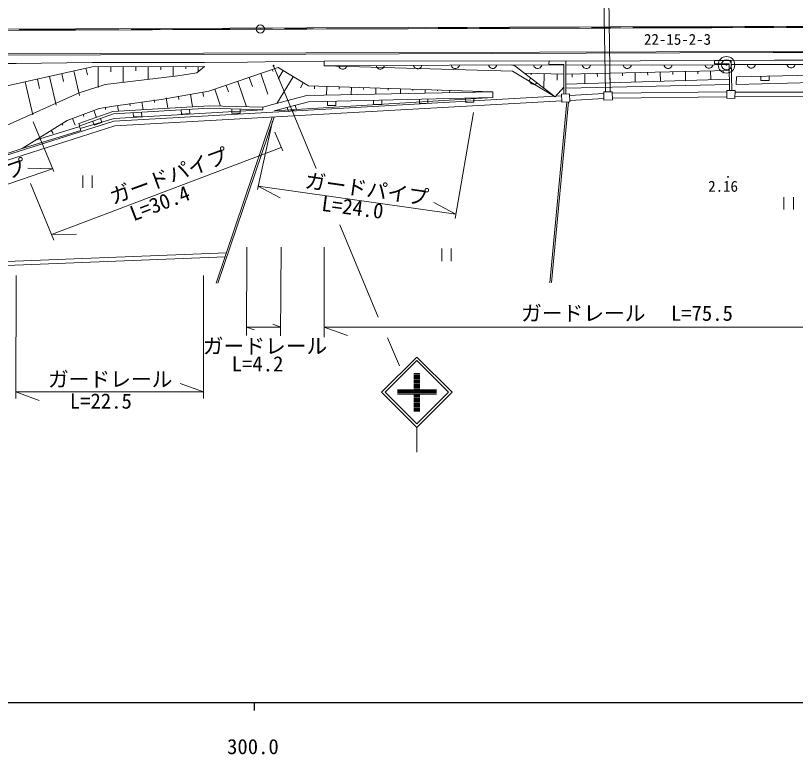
# Model space of a CAD drawing. Units: millimetres, scale not verified. Extents: x 40000 to 680000, y 20000 to 380000.
# Drawn here: x 339230 to 433253, y 198715 to 287872 of the extents above; entities that cross this region are included whole.
import ezdxf
from ezdxf.enums import TextEntityAlignment as Align

# ---------------------------------------------------------------- set-up
doc = ezdxf.new("R2010")
doc.units = ezdxf.units.MM
doc.header["$LTSCALE"] = 1000
doc.linetypes.add('CHAIN', pattern=[18.5, 12, -1.5, 3.5, -1.5])
for name, color, linetype, lineweight in [('M-BGD', 7, 'Continuous', 13), ('M-BMK', 2, 'CHAIN', 13), ('M-BMK-SRVR', 3, 'Continuous', 13), ('M-STR-HTXT', 7, 'Continuous', 13), ('M-STR-STRC', 7, 'Continuous', 13), ('M-TTL-BAND', 7, 'Continuous', 25)]:
    doc.layers.add(name, color=color, linetype=linetype, lineweight=lineweight)
doc.styles.add('ＭＳ ゴシック', font='')
doc.styles.get('ＭＳ ゴシック').set_extended_font_data('MS Gothic')

msp = doc.modelspace()

# ---------------------------------------------------------------- linework, layer by layer
at = {"layer": 'M-BGD'}
for p, q in [((410338, 278676), (410024, 297156)), ((410938, 278687), (410625, 297103)), ((492361, 286780), (374333, 286388)), ((374333, 286388), (300037, 286085)), ((374334, 286238), (300038, 285935)), ((492362, 286630), (374334, 286238)), ((374234, 283378), (299991, 283100)), ((374235, 283228), (299992, 282950)), ((374234, 283378), (430574, 283557)), ((374235, 283228), (430575, 283407)), ((430574, 283557), (492811, 283768)), ((430575, 283407), (492812, 283618)), ((339299, 282092), (334215, 282105)), ((348447, 282197), (339299, 282092)), ((362015, 282213), (348447, 282197)), ((367205, 282246), (362015, 282213)), ((371463, 282343), (367205, 282246)), ((371463, 282343), (376434, 282364)), ((376434, 282364), (376415, 281801)), ((403545, 282396), (376434, 282364)), ((403545, 282396), (403542, 281996)), ((405589, 282385), (403545, 282396)), ((405569, 278418), (405589, 282385)), ((423503, 282447), (405589, 282385)), ((425527, 282451), (423503, 282447)), ((423503, 282447), (423504, 282047)), ((425569, 278834), (425523, 282451)), ((430687, 282483), (425527, 282451)), ((430687, 282483), (444919, 282501)), ((335269, 278724), (348447, 281697)), ((346251, 281202), (346918, 278246)), ((347715, 281532), (347898, 280722)), ((362016, 281713), (348447, 281697)), ((349201, 281698), (349204, 279199)), ((350709, 281700), (350709, 281079)), ((352216, 281701), (352218, 279826)), ((353724, 281703), (353724, 281198)), ((355231, 281705), (355233, 280214)), ((356739, 281707), (356739, 281317)), ((358247, 281708), (358248, 280602)), ((359754, 281710), (359754, 281436)), ((361076, 280966), (362016, 281713)), ((361262, 281712), (361262, 281114)), ((370876, 281609), (362539, 278736)), ((370181, 281369), (370267, 281119)), ((374531, 279391), (370876, 281609)), ((371485, 281239), (370882, 280245)), ((376415, 281801), (399011, 281932)), ((399136, 281174), (376415, 281801)), ((378175, 281811), (378216, 281691)), ((378216, 281691), (378276, 281591)), ((378276, 281591), (378377, 281492)), ((378377, 281492), (378477, 281433)), ((378477, 281433), (378597, 281393)), ((378597, 281393), (378757, 281394)), ((378757, 281394), (378877, 281435)), ((378877, 281435), (378977, 281495)), ((378977, 281495), (379076, 281596)), ((379076, 281596), (379136, 281696)), ((379136, 281696), (379175, 281817)), ((382694, 281837), (382735, 281717)), ((382735, 281717), (382795, 281618)), ((382795, 281618), (382896, 281518)), ((382896, 281518), (382996, 281459)), ((382996, 281459), (383116, 281419)), ((383116, 281419), (383276, 281420)), ((383276, 281420), (383396, 281461)), ((383396, 281461), (383496, 281522)), ((383496, 281522), (383595, 281622)), ((383595, 281622), (383655, 281723)), ((383655, 281723), (383694, 281843)), ((387213, 281863), (387254, 281743)), ((387254, 281743), (387315, 281644)), ((387315, 281644), (387415, 281544)), ((387415, 281544), (387515, 281485)), ((387515, 281485), (387636, 281446)), ((387636, 281446), (387796, 281447)), ((387796, 281447), (387915, 281487)), ((387915, 281487), (388015, 281548)), ((388015, 281548), (388115, 281648)), ((388115, 281648), (388174, 281749)), ((388174, 281749), (388213, 281869)), ((391733, 281889), (391773, 281770)), ((391773, 281770), (391834, 281670)), ((391834, 281670), (391934, 281571)), ((391934, 281571), (392035, 281511)), ((392035, 281511), (392155, 281472)), ((392155, 281472), (392315, 281473)), ((392315, 281473), (392435, 281513)), ((392435, 281513), (392534, 281574)), ((392534, 281574), (392634, 281675)), ((392634, 281675), (392693, 281775)), ((392693, 281775), (392733, 281895)), ((396252, 281916), (396292, 281796)), ((396292, 281796), (396353, 281696)), ((396353, 281696), (396454, 281597)), ((396454, 281597), (396554, 281537)), ((396554, 281537), (396674, 281498)), ((396674, 281498), (396834, 281499)), ((396834, 281499), (396954, 281540)), ((396954, 281540), (397054, 281600)), ((397054, 281600), (397153, 281701)), ((397153, 281701), (397212, 281801)), ((397212, 281801), (397252, 281921)), ((399011, 281932), (399441, 281792)), ((399011, 281932), (405337, 281886)), ((404304, 278076), (399136, 281174)), ((399441, 281792), (404304, 278076)), ((399441, 281792), (404304, 278076)), ((401674, 281913), (401713, 281792)), ((401713, 281792), (401773, 281692)), ((401773, 281692), (401872, 281591)), ((401872, 281591), (401971, 281530)), ((401971, 281530), (402091, 281490)), ((402091, 281490), (402251, 281488)), ((402251, 281488), (402371, 281528)), ((402371, 281528), (402472, 281587)), ((402472, 281587), (402573, 281686)), ((402573, 281686), (402633, 281786)), ((402633, 281786), (402674, 281905)), ((405337, 281986), (403542, 281996)), ((405319, 278409), (405337, 281986)), ((405581, 280785), (425288, 281242)), ((405587, 281885), (423505, 281947)), ((407548, 281891), (407589, 281772)), ((407589, 281772), (407649, 281672)), ((407649, 281672), (407749, 281572)), ((407749, 281572), (407850, 281512)), ((407850, 281512), (407970, 281473)), ((407970, 281473), (408130, 281473)), ((408130, 281473), (408250, 281514)), ((408250, 281514), (408349, 281574)), ((408349, 281574), (408449, 281674)), ((408449, 281674), (408509, 281775)), ((408509, 281775), (408548, 281895)), ((412471, 281908), (412512, 281788)), ((412512, 281788), (412572, 281688)), ((412572, 281688), (412672, 281589)), ((412672, 281589), (412773, 281529)), ((412773, 281529), (412893, 281489)), ((412893, 281489), (413053, 281490)), ((413053, 281490), (413173, 281530)), ((413173, 281530), (413272, 281591)), ((413272, 281591), (413372, 281691)), ((413372, 281691), (413432, 281791)), ((413432, 281791), (413471, 281911)), ((417394, 281924), (417435, 281804)), ((417435, 281804), (417495, 281705)), ((417495, 281705), (417596, 281605)), ((417596, 281605), (417696, 281545)), ((417696, 281545), (417816, 281506)), ((417816, 281506), (417976, 281506)), ((417976, 281506), (418096, 281547)), ((418096, 281547), (418196, 281607)), ((418196, 281607), (418295, 281707)), ((418295, 281707), (418355, 281807)), ((418355, 281807), (418394, 281928)), ((421498, 281154), (421506, 280830)), ((422318, 281941), (422358, 281821)), ((422358, 281821), (422418, 281721)), ((422418, 281721), (422519, 281621)), ((422519, 281621), (422619, 281562)), ((422619, 281562), (422739, 281522)), ((422739, 281522), (422899, 281523)), ((422899, 281523), (423019, 281563)), ((423014, 281189), (423039, 280118)), ((423019, 281563), (423119, 281623)), ((423119, 281623), (423218, 281724)), ((423218, 281724), (423278, 281824)), ((423278, 281824), (423318, 281944)), ((425278, 282051), (423504, 282047)), ((425279, 281951), (423504, 281947)), ((424530, 281225), (424538, 280906)), ((425319, 278841), (425278, 282051)), ((425529, 281951), (430691, 281983)), ((425529, 281951), (430691, 281983)), ((427431, 281956), (427472, 281836)), ((427472, 281836), (427532, 281736)), ((427532, 281736), (427632, 281636)), ((427632, 281636), (427732, 281577)), ((427732, 281577), (427852, 281537)), ((427852, 281537), (428012, 281537)), ((428012, 281537), (428132, 281578)), ((428132, 281578), (428232, 281638)), ((428232, 281638), (428332, 281738)), ((428332, 281738), (428392, 281838)), ((428392, 281838), (428431, 281959)), ((430691, 281983), (444746, 282001)), ((432236, 281968), (432276, 281848)), ((432276, 281848), (432336, 281749)), ((432336, 281749), (432436, 281649)), ((432436, 281649), (432536, 281589)), ((432536, 281589), (432657, 281549)), ((432657, 281549), (432817, 281550)), ((432817, 281550), (432936, 281590)), ((432936, 281590), (433036, 281650)), ((433036, 281650), (433136, 281751)), ((433136, 281751), (433196, 281851)), ((433196, 281851), (433236, 281971)), ((341858, 280211), (342110, 279093)), ((343322, 280541), (344105, 277073)), ((344787, 280871), (345004, 279908)), ((350032, 279545), (358795, 280608)), ((358795, 280608), (361076, 280966)), ((367402, 280412), (367774, 279333)), ((368791, 280891), (369652, 278392)), ((372703, 280500), (370736, 277257)), ((405331, 280812), (400590, 280914)), ((401253, 280298), (401215, 280178)), ((401380, 280897), (401377, 280724)), ((402961, 280863), (402923, 279131)), ((404541, 280829), (404525, 280065)), ((405559, 279609), (425301, 280208)), ((405559, 279609), (425301, 280208)), ((406339, 280803), (406347, 280452)), ((407855, 280838), (407882, 279676)), ((409371, 280873), (409379, 280527)), ((410887, 280908), (410913, 279765)), ((412403, 280944), (412411, 280603)), ((413919, 280979), (413945, 279853)), ((415435, 281014), (415442, 280679)), ((416951, 281049), (416976, 279941)), ((418467, 281084), (418474, 280754)), ((419982, 281119), (420008, 280030)), ((426163, 280472), (426124, 279565)), ((446756, 280905), (426163, 280472)), ((429086, 280533), (429097, 280033)), ((430097, 280054), (430086, 280554)), ((340394, 279880), (341292, 275900)), ((346890, 278544), (350032, 279545)), ((364623, 279454), (364886, 278690)), ((366012, 279933), (367071, 276862)), ((373922, 279761), (373563, 279170)), ((396756, 278676), (374531, 279391)), ((375272, 279367), (375261, 279030)), ((376753, 279320), (376720, 278274)), ((378235, 279272), (378226, 278982)), ((401215, 280178), (401205, 280062)), ((401205, 280062), (401227, 279922)), ((401227, 279922), (401272, 279814)), ((401272, 279814), (401346, 279711)), ((401346, 279711), (401475, 279617)), ((401475, 279617), (401595, 279579)), ((401595, 279579), (401712, 279569)), ((401712, 279569), (401851, 279591)), ((401851, 279591), (401959, 279636)), ((401959, 279636), (402062, 279709)), ((411167, 279226), (425310, 279550)), ((426124, 279565), (446754, 280073)), ((429097, 280033), (430097, 280054)), ((337779, 274435), (346890, 278544)), ((362539, 278736), (356785, 277764)), ((360335, 278392), (360573, 276871)), ((361804, 278622), (361882, 278123)), ((363234, 278976), (363930, 276953)), ((374349, 278227), (396756, 278676)), ((379717, 279224), (379688, 278334)), ((381198, 279177), (381191, 278933)), ((382680, 279129), (382656, 278393)), ((384162, 279081), (384155, 278884)), ((385643, 279034), (385625, 278453)), ((387125, 278986), (387120, 278835)), ((388607, 278938), (388593, 278512)), ((390088, 278890), (390085, 278786)), ((391570, 278843), (391561, 278572)), ((393051, 278795), (393050, 278737)), ((394533, 278747), (394529, 278631)), ((396015, 278700), (396014, 278688)), ((396756, 278676), (396764, 277980)), ((404304, 278076), (405323, 279227)), ((405052, 278399), (406025, 278436)), ((405088, 277423), (405052, 278399)), ((405573, 279130), (411167, 279226)), ((406025, 278436), (406062, 277460)), ((410158, 278466), (406049, 278213)), ((410155, 278673), (411179, 278691)), ((410172, 277671), (410155, 278673)), ((411179, 278691), (411196, 277688)), ((411182, 278505), (424994, 278666)), ((424999, 278850), (424973, 277904)), ((425995, 278822), (424999, 278850)), ((425968, 277876), (425995, 278822)), ((425984, 278619), (446495, 278685)), ((356785, 277764), (351022, 276953)), ((405060, 278174), (351078, 275151)), ((405083, 277575), (351187, 274556)), ((354460, 277475), (354609, 276517)), ((355929, 277704), (355980, 277375)), ((357398, 277933), (357591, 276694)), ((358867, 278163), (358931, 277749)), ((374349, 278227), (370193, 277143)), ((370395, 276369), (396764, 277980)), ((370395, 276369), (374551, 277452)), ((374551, 277452), (370395, 276369)), ((396764, 277980), (374551, 277452)), ((374551, 277452), (396764, 277980)), ((376828, 277506), (376840, 277007)), ((377839, 277030), (377828, 277530)), ((382381, 277638), (382393, 277138)), ((383393, 277162), (383381, 277662)), ((387934, 277770), (387946, 277270)), ((388946, 277294), (388934, 277794)), ((393488, 277902), (393500, 277402)), ((393500, 277402), (394499, 277426)), ((394499, 277426), (394487, 277926)), ((403627, 255609), (405683, 277446)), ((403834, 255668), (405885, 277453)), ((406062, 277460), (405088, 277423)), ((410169, 277866), (406086, 277614)), ((411196, 277688), (410172, 277671)), ((411192, 277905), (424977, 278066)), ((424973, 277904), (425968, 277876)), ((446502, 278185), (425986, 278119)), ((349319, 276672), (345444, 275221)), ((348673, 276430), (348987, 275591)), ((351022, 276953), (349319, 276672)), ((350053, 276787), (350089, 276556)), ((350961, 276300), (362598, 276992)), ((351022, 276003), (362602, 276691)), ((351022, 276003), (362602, 276691)), ((351128, 275437), (369040, 276504)), ((351522, 277016), (351628, 276340)), ((352991, 277245), (353029, 277000)), ((359208, 276490), (359238, 275991)), ((360236, 276050), (360206, 276549)), ((362598, 276992), (369049, 276804)), ((362602, 276691), (369040, 276504)), ((362602, 276691), (369040, 276504)), ((365321, 276612), (365307, 276113)), ((366307, 276084), (366321, 276583)), ((369049, 276804), (369040, 276504)), ((369049, 276804), (370193, 277143)), ((371989, 276784), (372115, 276300)), ((372115, 276300), (373083, 276553)), ((373083, 276553), (372957, 277037)), ((376840, 277007), (377839, 277030)), ((382393, 277138), (383393, 277162)), ((387946, 277270), (388946, 277294)), ((346873, 274832), (350961, 276300)), ((346975, 274550), (351022, 276003)), ((346975, 274550), (351022, 276003)), ((347381, 275947), (347474, 275700)), ((353418, 276146), (353448, 275647)), ((353448, 275647), (354446, 275706)), ((354446, 275706), (354416, 276205)), ((359238, 275991), (360236, 276050)), ((363417, 255586), (370178, 275620)), ((363628, 255587), (370393, 275632)), ((365307, 276113), (366307, 276084)), ((351078, 275151), (334768, 269967)), ((351187, 274556), (334927, 269387)), ((345444, 275221), (340024, 271838)), ((344807, 274824), (344925, 274635)), ((346090, 275463), (346394, 274650)), ((346873, 274832), (347009, 274248)), ((347009, 274248), (351128, 275437)), ((348528, 275108), (348697, 274637)), ((348697, 274637), (349638, 274975)), ((349638, 274975), (349469, 275446)), ((340024, 271838), (347083, 274023)), ((346958, 274469), (341621, 272835)), ((341621, 272835), (346958, 274469)), ((343533, 274028), (343768, 273651)), ((347083, 274023), (347009, 274248)), ((342258, 273233), (342282, 273195)), ((334734, 270091), (340024, 271838)), ((347317, 268573), (347317, 267073)), ((348457, 267073), (348457, 268573)), ((431864, 265956), (431864, 264456)), ((433004, 264456), (433004, 265956)), ((390602, 259748), (390602, 258248)), ((391742, 258248), (391742, 259748)), ((364484, 258749), (326613, 257263)), ((364655, 259256), (326953, 257777))]:
    msp.add_line(p, q, dxfattribs=at)
for centre, radius in [((370336, 281825), 50), ((370336, 281825), 30), ((370336, 281825), 10), ((425126, 268405), 50), ((425126, 268405), 30), ((425126, 268405), 10)]:
    msp.add_circle(centre, radius, dxfattribs=at)
at = {"layer": 'M-BMK'}
msp.add_line((499664, 286753), (277126, 285903), dxfattribs=at)
at = {"layer": 'M-BMK-SRVR'}
for centre, radius in [((368743, 286253), 500), ((368743, 286253), 20), ((424949, 281929), 1000), ((424949, 281929), 600), ((424949, 281929), 40)]:
    msp.add_circle(centre, radius, dxfattribs=at)
at = {"layer": 'M-STR-HTXT'}
for p, q in [((394433, 276191), (392218, 263404)), ((341356, 275036), (343823, 269073)), ((370224, 275136), (368383, 266868)), ((370472, 273809), (371441, 271565)), ((371268, 271966), (343568, 261436)), ((343689, 269396), (322136, 261984)), ((340689, 269450), (343689, 269396)), ((341010, 267627), (343846, 260762)), ((368479, 267301), (392302, 263889)), ((368479, 267301), (371125, 265885)), ((389656, 265305), (392302, 263889)), ((343568, 261436), (346567, 261479)), ((367105, 259914), (367058, 249285)), ((371258, 259914), (371186, 249226)), ((376447, 259914), (376446, 249053)), ((339311, 256510), (339243, 241654)), ((361888, 256510), (361877, 241654)), ((371193, 250284), (367062, 250284)), ((368002, 249942), (367062, 250284)), ((371193, 250284), (370254, 250626)), ((427073, 250284), (376446, 250284)), ((379265, 249258), (376446, 250284)), ((427073, 250284), (452382, 250284)), ((359058, 243482), (361877, 242456)), ((339246, 242456), (361877, 242456)), ((339246, 242456), (342065, 241429))]:
    msp.add_line(p, q, dxfattribs=at)
at = {"layer": 'M-STR-STRC'}
for p, q in [((375477, 269423), (370336, 281825)), ((378317, 262607), (382958, 251463)), ((384055, 248969), (385529, 245616)), ((383367, 242420), (387609, 246662)), ((387609, 246662), (391852, 242420)), ((387609, 246238), (383791, 242420)), ((391428, 242420), (387609, 246238)), ((387959, 244670), (387259, 244670)), ((387959, 244540), (387259, 244540)), ((387959, 244410), (387259, 244410)), ((387959, 244280), (387259, 244280)), ((387959, 244150), (387259, 244150)), ((387959, 244020), (387259, 244020)), ((387959, 243890), (387259, 243890)), ((387959, 243760), (387259, 243760)), ((387959, 243630), (387259, 243630)), ((389959, 242720), (385259, 242720)), ((389959, 242590), (385259, 242590)), ((387959, 243500), (387259, 243500)), ((387959, 243370), (387259, 243370)), ((387959, 243240), (387259, 243240)), ((387959, 243110), (387259, 243110)), ((387959, 242980), (387259, 242980)), ((387959, 242850), (387259, 242850)), ((387609, 238177), (383367, 242420)), ((383791, 242420), (387609, 238601)), ((389959, 242460), (385259, 242460)), ((389959, 242330), (385259, 242330)), ((389959, 242200), (385259, 242200)), ((387959, 242070), (387259, 242070)), ((387959, 241940), (387259, 241940)), ((387959, 241810), (387259, 241810)), ((387959, 241680), (387259, 241680)), ((391852, 242420), (387609, 238177)), ((387609, 238601), (391428, 242420)), ((387959, 241550), (387259, 241550)), ((387959, 241420), (387259, 241420)), ((387959, 241290), (387259, 241290)), ((387959, 241160), (387259, 241160)), ((387959, 241030), (387259, 241030)), ((387959, 240900), (387259, 240900)), ((387959, 240770), (387259, 240770)), ((387959, 240640), (387259, 240640)), ((387959, 240510), (387259, 240510)), ((387959, 240380), (387259, 240380)), ((387959, 240250), (387259, 240250)), ((387959, 240120), (387259, 240120)), ((387609, 235177), (387609, 238177))]:
    msp.add_line(p, q, dxfattribs=at)
for radius in [50, 30, 10]:
    msp.add_circle((370336, 281825), radius, dxfattribs=at)
at = {"layer": 'M-TTL-BAND'}
for p, q in [((40000, 205000), (579000, 205000)), ((368000, 205000), (368000, 204000))]:
    msp.add_line(p, q, dxfattribs=at)

# ---------------------------------------------------------------- texts
at = {"layer": 'M-BGD', "style": 'ＭＳ ゴシック'}
msp.add_text('2.16', height=1320, dxfattribs=at).set_placement((422737, 266219), align=Align.BOTTOM_LEFT)
at = {"layer": 'M-BMK-SRVR', "style": 'ＭＳ ゴシック'}
msp.add_text('22-15-2-3', height=1320, dxfattribs=at).set_placement((415001, 283948), align=Align.BOTTOM_LEFT)
at = {"layer": 'M-STR-HTXT', "style": 'ＭＳ ゴシック'}
for s, rotation, p in [('ガードパイプ', 20.2, (351167, 264562)), ('ガードパイプ', 19, (326699, 263548)), ('ガードパイプ', 351.8, (373948, 266573)), ('L=30.4', 21, (353650, 262523)), ('L=24.0', 352.4, (375972, 263774))]:
    msp.add_text(s, height=1833, rotation=rotation, dxfattribs=at).set_placement(p, align=Align.BOTTOM_LEFT)
for s, p in [('ガードレール', (400179, 250490)), ('L=75.5', (418237, 250490)), ('ガードレール', (361803, 246529)), ('L=4.2', (365284, 244381)), ('ガードレール', (343132, 242526)), ('L=22.5', (345766, 239891))]:
    msp.add_text(s, height=1833, dxfattribs=at).set_placement(p, align=Align.BOTTOM_LEFT)
at = {"layer": 'M-TTL-BAND', "style": 'ＭＳ ゴシック'}
msp.add_text('300.0', height=1833, dxfattribs=at).set_placement((367844, 198195), align=Align.BOTTOM_CENTER)

doc.saveas('drawing.dxf')
